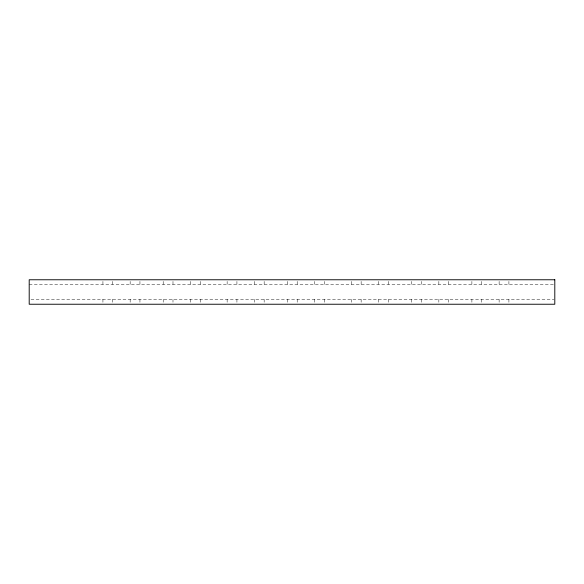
<?xml version="1.0" encoding="UTF-8"?>
<svg xmlns="http://www.w3.org/2000/svg" width="584" height="584" viewBox="0 0 584 584"><rect width="100%" height="100%" fill="white"/><g stroke="black" fill="none" stroke-linecap="round" stroke-linejoin="round"><path stroke-width="0.44" stroke-dasharray="2.92 2.19" d="M29.2 284.656L553.887 284.656M31.025 299.344L553.887 299.344M508.912 281.393L508.912 284.656M508.912 299.344L508.912 304.235M499.123 281.393L499.123 284.656M499.123 299.344L499.123 302.607M481.683 281.393L481.683 284.656M481.683 299.344L481.683 304.235M471.894 281.393L471.894 284.656M471.894 299.344L471.894 304.235M448.643 281.393L448.643 284.656M448.643 299.344L448.643 302.607M438.847 281.393L438.847 284.656M438.847 299.344L438.847 302.607M421.414 281.393L421.414 284.656M421.414 299.344L421.414 304.235M411.618 281.393L411.618 284.656M411.618 299.344L411.618 304.235M388.367 281.393L388.367 284.656M388.367 299.344L388.367 302.607M378.578 281.393L378.578 284.656M378.578 299.344L378.578 302.607M361.138 281.393L361.138 284.656M361.138 299.344L361.138 304.235M351.349 281.393L351.349 284.656M351.349 299.344L351.349 302.607M324.427 281.393L324.427 284.656M324.427 299.344L324.427 304.235M314.637 281.393L314.637 284.656M314.637 299.344L314.637 304.235M297.198 281.393L297.198 284.656M297.198 299.344L297.198 302.607M287.408 281.393L287.408 284.656M287.408 299.344L287.408 302.607M264.158 281.393L264.158 284.656M264.158 299.344L264.158 302.607M254.368 281.393L254.368 284.656M254.368 299.344L254.368 302.607M236.929 281.393L236.929 284.656M236.929 299.344L236.929 304.235M227.139 281.393L227.139 284.656M227.139 299.344L227.139 302.607M200.217 281.393L200.217 284.656M200.217 299.344L200.217 302.607M190.428 281.393L190.428 284.656M190.428 299.344L190.428 302.607M172.988 281.393L172.988 284.656M172.988 299.344L172.988 304.235M163.199 281.393L163.199 284.656M163.199 299.344L163.199 302.607M139.948 281.393L139.948 284.656M139.948 299.344L139.948 304.235M130.159 281.393L130.159 284.656M130.159 299.344L130.159 302.607M112.719 281.393L112.719 284.656M112.719 299.344L112.719 302.607M102.93 281.393L102.93 284.656M102.93 299.344L102.93 302.607"/><path stroke-width="0.88" d="M554.8 279.765L29.2 279.765L29.2 304.235L554.8 304.235L554.8 279.765"/></g></svg>
